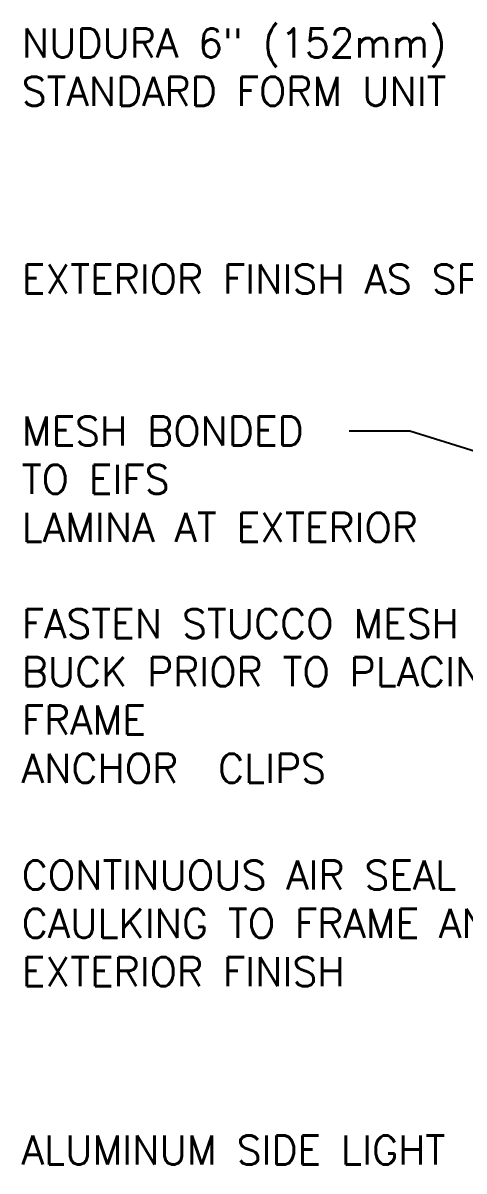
# Model space of a CAD drawing. Header units: inches. Extents: x -6.4 to 42.3, y 56.6 to 149.3.
# Drawn here: x -6.4 to 4.56, y 118.19 to 146.74 of the extents above; entities that cross this region are included whole.
import ezdxf

# ---------------------------------------------------------------- set-up
doc = ezdxf.new("R2010")
doc.units = ezdxf.units.IN
doc.header["$LTSCALE"] = 0.5
doc.header["$MEASUREMENT"] = 0
doc.layers.add('TEXT', color=4, linetype='Continuous')
doc.styles.add('DIM', font='romans.shx', dxfattribs={"width": 0.7})
doc.styles.get("Standard").update_dxf_attribs({"font": 'romans.shx', "height": 0.75})
doc.dimstyles.new('ext_12', dxfattribs={"dimscale": 12, "dimtxt": 0.09375, "dimasz": 0.09375, "dimexe": 0.09375, "dimexo": 0.0625, "dimgap": 0.0625, "dimtad": 1, "dimdec": 1, "dimzin": 2, "dimdsep": 46, "dimlunit": 4, "dimtxsty": 'DIM', "dimcen": 0.09, "dimdle": 0.09375, "dimclrt": 4, "dimadec": 0, "dimazin": 0, "dimtfac": 1, "dimtdec": 1, "dimtmove": 1, "dimatfit": 3, "dimfxl": 1, "dimfrac": 2, "dimtolj": 1, "dimtzin": 0, "dimarcsym": 0})

msp = doc.modelspace()

# ---------------------------------------------------------------- texts
at = {"layer": 'TEXT', "char_height": 0.72}
for s, insert, width, attachment_point in [('NUDURA 6" (152mm)\\PSTANDARD FORM UNIT', (-6.4260729, 145.6459824), 14.97902193, 4), ('EXTERIOR FINISH AS SPECIFIED', (-6.4260729, 140.375776), 14.97902193, 4), ('MESH BONDED \\PTO EIFS \\PLAMINA AT EXTERIOR', (-6.4260729, 136.9551713), 13.640334054, 1), ('FASTEN STUCCO MESH TO BUCK PRIOR TO PLACING FRAME \\PANCHOR  CLIPS', (-6.4260729, 132.1646986), 13.640334054, 1), ('CONTINUOUS AIR SEAL CAULKING TO FRAME AND EXTERIOR FINISH  ', (-6.4260729, 124.3470298), 14.97902193, 4), ('ALUMINUM SIDE LIGHT FRAME', (-6.4260729, 118.1068484), 11.864783328, 4)]:
    msp.add_mtext(s, dxfattribs=dict(at, insert=insert, width=width, attachment_point=attachment_point))

# ---------------------------------------------------------------- leaders
at = {"layer": 'TEXT'}
msp.add_leader([(12.6661015, 133.6171413), (3.2136522, 136.5937129), (1.7080252, 136.5937129)], dimstyle='ext_12', override={"dimgap": 0.0625, "dimtad": 0}, dxfattribs=at)

doc.saveas('drawing.dxf')
